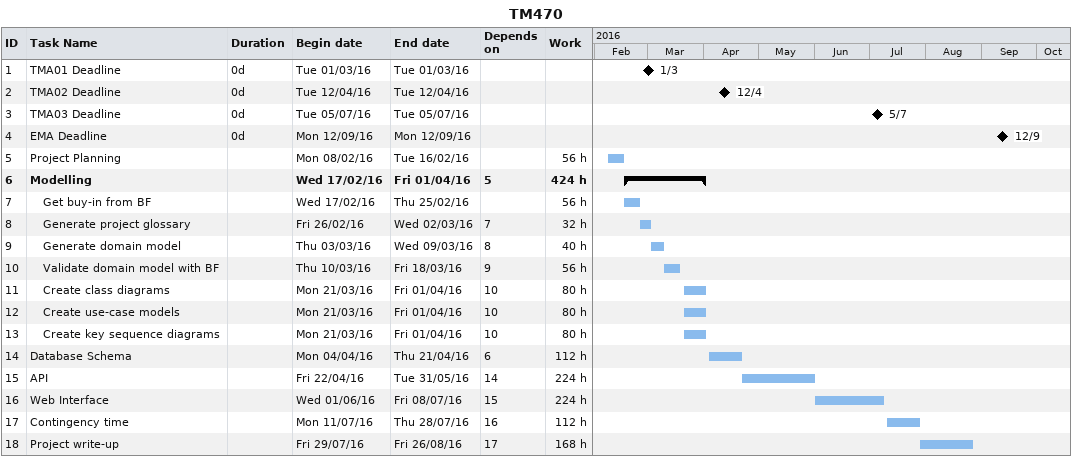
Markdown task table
TM470

| ID | Level | Task | Duration | Start | Finish | Predecessors | Work (h) |
|---|---|---|---|---|---|---|---|
| 1 | 1 | TMA01 Deadline | 0d | 2016-03-01 | 2016-03-01 |  |  |
| 2 | 1 | TMA02 Deadline | 0d | 2016-04-12 | 2016-04-12 |  |  |
| 3 | 1 | TMA03 Deadline | 0d | 2016-07-05 | 2016-07-05 |  |  |
| 4 | 1 | EMA Deadline | 0d | 2016-09-12 | 2016-09-12 |  |  |
| 5 | 1 | Project Planning |  | 2016-02-08 | 2016-02-16 |  | 56 |
| 6 | 1 | **Modelling** |  | 2016-02-17 | 2016-04-01 | 5 | 424 |
| 7 | 2 | Get buy-in from BF |  | 2016-02-17 | 2016-02-25 |  | 56 |
| 8 | 2 | Generate project glossary |  | 2016-02-26 | 2016-03-02 | 7 | 32 |
| 9 | 2 | Generate domain model |  | 2016-03-03 | 2016-03-09 | 8 | 40 |
| 10 | 2 | Validate domain model with BF |  | 2016-03-10 | 2016-03-18 | 9 | 56 |
| 11 | 2 | Create class diagrams |  | 2016-03-21 | 2016-04-01 | 10 | 80 |
| 12 | 2 | Create use-case models |  | 2016-03-21 | 2016-04-01 | 10 | 80 |
| 13 | 2 | Create key sequence diagrams |  | 2016-03-21 | 2016-04-01 | 10 | 80 |
| 14 | 1 | Database Schema |  | 2016-04-04 | 2016-04-21 | 6 | 112 |
| 15 | 1 | API |  | 2016-04-22 | 2016-05-31 | 14 | 224 |
| 16 | 1 | Web Interface |  | 2016-06-01 | 2016-07-08 | 15 | 224 |
| 17 | 1 | Contingency time |  | 2016-07-11 | 2016-07-28 | 16 | 112 |
| 18 | 1 | Project write-up |  | 2016-07-29 | 2016-08-26 | 17 | 168 |
